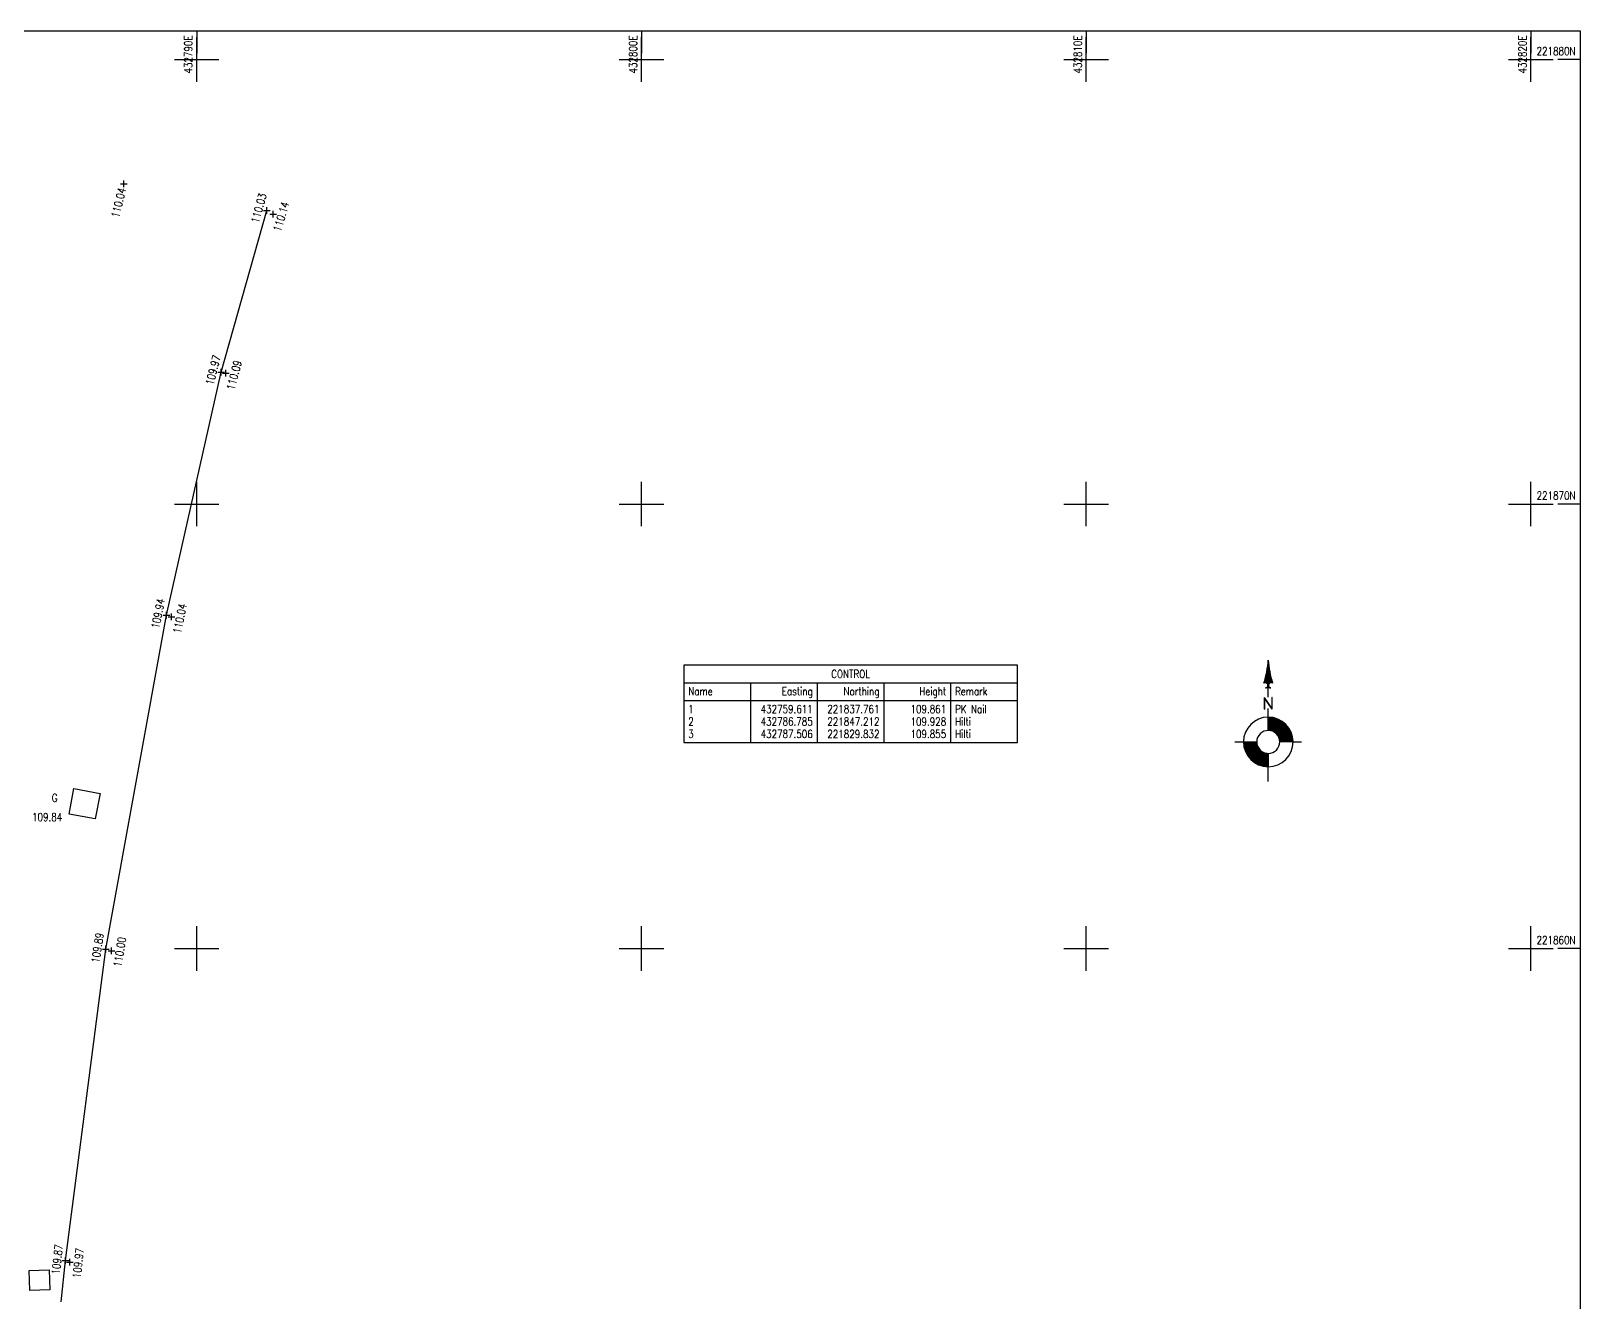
# Model space of a CAD drawing. Extents: x 432717 to 432821, y 221800 to 221881.
# Drawn here: x 432786.27 to 432821.1, y 221852.05 to 221880.64 of the extents above; entities that cross this region are included whole.
import ezdxf
from ezdxf.enums import TextEntityAlignment as Align

# ---------------------------------------------------------------- set-up
doc = ezdxf.new("R2010")
doc.units = 0
doc.header["$LTSCALE"] = 0.1
doc.layers.get('0').update_dxf_attribs({"linetype": 'CONTINUOUS'})
for name, color, linetype in [('SV_$_Grid', 7, 'CONTINUOUS'), ('SV_$_Title Block', 7, 'CONTINUOUS'), ('SV_Misc Text', 7, 'CONTINUOUS'), ('SV_Road Channels', 2, 'CONTINUOUS'), ('SV_Road Levels', 7, 'CONTINUOUS'), ('SV_Street Furniture', 9, 'CONTINUOUS'), ('SV_Top Of Kerb Levels', 7, 'CONTINUOUS')]:
    doc.layers.add(name, color=color, linetype=linetype)
doc.styles.add('Default', font='ROMANS__.TTF', dxfattribs={"width": 0.8})

# ---------------------------------------------------------------- blocks, each defined once
blk = doc.blocks.new('PT_PLUS')
at = {"color": 0, "linetype": 'CONTINUOUS', "flags": 128}
for points in [[(-0.5, 0, 0), (0.5, 0, 0)], [(0, -0.5, 0), (0, 0.5, 0)]]:
    blk.add_polyline3d(points, dxfattribs=at)
blk = doc.blocks.new('NORTH ARROWS')
at = {"color": 7, "linetype": 'CONTINUOUS', "flags": 128}
for points in [[(-0.060994, 17.244141, 0), (0.150387, 17.455522, 0)], [(-0.037515, 17.444397, 0), (0.133117, 17.615029, 0)], [(-0.016137, 17.642552, 0), (0.116935, 17.775624, 0)], [(0.00321, 17.838675, 0), (0.10186, 17.937325, 0)], [(0.020592, 18.032834, 0), (0.087913, 18.100155, 0)], [(0.036072, 18.22509, 0), (0.075116, 18.264135, 0)], [(0.049708, 18.415503, 0), (0.063492, 18.429287, 0)], [(-0.884177, 13.415754, 0), (0.594132, 14.894063, 0)], [(-0.806576, 13.670132, 0), (0.560823, 15.037531, 0)], [(-0.733721, 13.919763, 0), (0.528353, 15.181838, 0)], [(-0.716118, 13.407037, 0), (0.628269, 14.751424, 0)], [(-0.66531, 14.164951, 0), (0.496733, 15.326995, 0)], [(-0.601073, 14.405965, 0), (0.465974, 15.473013, 0)], [(-0.540769, 14.643046, 0), (0.436088, 15.619903, 0)], [(-0.535243, 13.411135, 0), (0.663225, 14.609603, 0)], [(-0.48418, 14.876412, 0), (0.407088, 15.767679, 0)], [(-0.431108, 15.10626, 0), (0.378984, 15.916352, 0)], [(-0.395871, 13.37373, 0), (0.698988, 14.46859, 0)], [(-0.381375, 15.33277, 0), (0.351791, 16.065936, 0)], [(-0.334817, 15.556104, 0), (0.325521, 16.216443, 0)], [(-0.291285, 15.776413, 0), (0.300189, 16.367888, 0)], [(-0.281776, 13.311049, 0), (0.73555, 14.328375, 0)], [(-0.250642, 15.993833, 0), (0.275809, 16.520284, 0)], [(-0.21276, 16.208491, 0), (0.252396, 16.673647, 0)], [(-0.188109, 13.227939, 0), (0.772902, 14.18895, 0)], [(-0.177525, 16.420504, 0), (0.229964, 16.827992, 0)], [(-0.144827, 16.629978, 0), (0.208531, 16.983336, 0)], [(-0.114566, 16.837015, 0), (0.188112, 17.139694, 0)], [(-0.11404, 13.125231, 0), (0.811033, 14.050305, 0)], [(-0.086651, 17.041707, 0), (0.168725, 17.297083, 0)], [(0.63399, 12.271102, 0), (-0.591483, 12.271102, 0)], [(-0.437839, 12.271102, 0), (-0.395326, 12.313615, 0)], [(-0.261062, 12.271102, 0), (0.144825, 12.676989, 0)], [(-0.084285, 12.271102, 0), (0.199083, 12.55447, 0)], [(-0.082921, 12.62602, 0), (0.118911, 12.827852, 0)], [(-0.061941, 13.000554, 0), (0.849936, 13.912431, 0)], [(-0.040013, 12.845705, 0), (0.148127, 13.033844, 0)], [(0.064977, 10.182984, 0), (0.064977, 12.271022, 0)], [(0.092491, 12.271102, 0), (0.27458, 12.453191, 0)], [(0.269268, 12.271102, 0), (0.369288, 12.371122, 0)], [(0.446045, 12.271102, 0), (0.484165, 12.309223, 0)], [(0.518025, 13.403743, 0), (0.889602, 13.77532, 0)], [(0.622821, 12.271102, 0), (0.624066, 12.272347, 0)], [(0.724017, 13.432958, 0), (0.930023, 13.638964, 0)], [(0.874881, 13.407045, 0), (0.97119, 13.503354, 0)], [(0.9974, 13.352787, 0), (1.013096, 13.368484, 0)], [(0.899156, 7.691239, 0), (-0.790572, 10.124435, 0)], [(-0.790572, 7.515168, 0), (-0.790572, 10.124435, 0)], [(-0.790572, 7.515168, 0), (-0.740421, 7.515168, 0)], [(-0.740421, 7.515168, 0), (-0.740421, 9.917251, 0)], [(0.952922, 7.515101, 0), (-0.740421, 9.917251, 0)], [(0.064977, 5.702261, 0), (0.064977, 7.638802, 0)], [(0.952922, 10.101374, 0), (0.899156, 10.101374, 0)], [(0.899156, 10.101374, 0), (0.899156, 7.691239, 0)], [(0.899156, 7.691239, 0), (0.899156, 7.691239, 0)], [(0.952922, 7.515101, 0), (0.952922, 10.101374, 0)], [(0.064977, 2.689198, 0), (0.064977, 5.702261, 0)], [(0.064977, 5.595764, 0), (0.170215, 5.701002, 0)], [(0.064977, 5.418987, 0), (0.340747, 5.694758, 0)], [(0.064977, 5.242211, 0), (0.506459, 5.683693, 0)], [(0.064977, 5.065434, 0), (0.667713, 5.66817, 0)], [(0.064977, 4.888657, 0), (0.824817, 5.648498, 0)], [(0.064977, 4.71188, 0), (0.978037, 5.62494, 0)], [(0.064977, 4.535104, 0), (1.127601, 5.597728, 0)], [(0.064977, 4.358327, 0), (1.273712, 5.567062, 0)], [(0.064977, 4.18155, 0), (1.416545, 5.533118, 0)], [(0.064977, 4.004774, 0), (1.556254, 5.496051, 0)], [(0.064977, 3.827997, 0), (1.692979, 5.455999, 0)], [(0.064977, 3.65122, 0), (1.82684, 5.413083, 0)], [(0.064977, 3.474444, 0), (1.957947, 5.367414, 0)], [(0.064977, 3.297667, 0), (2.086397, 5.319087, 0)], [(0.064977, 3.12089, 0), (2.212277, 5.268191, 0)], [(0.064977, 2.944113, 0), (2.335666, 5.214803, 0)], [(0.064977, 2.767337, 0), (2.456633, 5.158993, 0)], [(0.162376, 2.687959, 0), (2.575242, 5.100825, 0)], [(0.328624, 2.677431, 0), (2.691549, 5.040355, 0)], [(0.485472, 2.657502, 0), (2.805604, 4.977634, 0)], [(0.634182, 2.629435, 0), (2.917452, 4.912706, 0)], [(0.775682, 2.594158, 0), (3.027135, 4.845611, 0)], [(0.910676, 2.552376, 0), (3.134687, 4.776387, 0)], [(1.03971, 2.504634, 0), (3.24014, 4.705063, 0)], [(1.163209, 2.451356, 0), (3.343521, 4.631668, 0)], [(1.281509, 2.392878, 0), (3.444855, 4.556224, 0)], [(1.394873, 2.329466, 0), (3.544161, 4.478754, 0)], [(1.503511, 2.261327, 0), (3.641456, 4.399272, 0)], [(1.607581, 2.188621, 0), (3.736754, 4.317793, 0)], [(1.707202, 2.111465, 0), (3.830065, 4.234328, 0)], [(1.802458, 2.029944, 0), (3.921397, 4.148883, 0)], [(1.893396, 1.944106, 0), (4.010754, 4.061463, 0)], [(1.980036, 1.853969, 0), (4.098138, 3.97207, 0)], [(2.062365, 1.759521, 0), (4.183546, 3.880702, 0)], [(2.14034, 1.660719, 0), (4.266976, 3.787355, 0)], [(2.213884, 1.557487, 0), (4.348418, 3.692021, 0)], [(2.282885, 1.449712, 0), (4.427863, 3.594689, 0)], [(2.347193, 1.337242, 0), (4.505297, 3.495346, 0)], [(-7.432467, 0.117297, 0), (-5.519987, 0.117297, 0)], [(-5.519987, 0.117297, 0), (-2.525001, 0.117297, 0)], [(-5.518728, 0.012059, 0), (-5.41349, 0.117297, 0)], [(-5.512483, -0.158473, 0), (-5.236713, 0.117297, 0)], [(-5.501419, -0.324185, 0), (-5.059936, 0.117297, 0)], [(-5.485896, -0.485439, 0), (-4.88316, 0.117297, 0)], [(-5.466224, -0.642543, 0), (-4.706383, 0.117297, 0)], [(-5.442666, -0.795763, 0), (-4.529606, 0.117297, 0)], [(-5.415454, -0.945327, 0), (-4.35283, 0.117297, 0)], [(-5.384788, -1.091438, 0), (-4.176053, 0.117297, 0)], [(-5.350844, -1.23427, 0), (-3.999276, 0.117297, 0)], [(-5.313777, -1.37398, 0), (-3.8225, 0.117297, 0)], [(-5.273725, -1.510705, 0), (-3.645723, 0.117297, 0)], [(-5.230809, -1.644566, 0), (-3.468946, 0.117297, 0)], [(-5.18514, -1.775673, 0), (-3.292169, 0.117297, 0)], [(-5.136813, -1.904123, 0), (-3.115393, 0.117297, 0)], [(-5.085917, -2.030003, 0), (-2.938616, 0.117297, 0)], [(-5.032529, -2.153392, 0), (-2.761839, 0.117297, 0)], [(-4.976719, -2.274359, 0), (-2.585063, 0.117297, 0)], [(-4.918551, -2.392968, 0), (-2.522463, 0.00312, 0)], [(2.406609, 1.219881, 0), (4.580703, 3.393976, 0)], [(2.460879, 1.097375, 0), (4.654061, 3.290557, 0)], [(2.509683, 0.969402, 0), (4.725347, 3.185066, 0)], [(2.552614, 0.835556, 0), (4.794533, 3.077475, 0)], [(2.589151, 0.695317, 0), (4.861588, 2.967754, 0)], [(2.618625, 0.548015, 0), (4.926476, 2.855865, 0)], [(2.640155, 0.392768, 0), (4.989157, 2.74177, 0)], [(2.652552, 0.228388, 0), (5.049586, 2.625422, 0)], [(5.64994, 0.117297, 0), (2.654954, 0.117297, 0)], [(2.718238, 0.117297, 0), (5.107711, 2.50677, 0)], [(2.895015, 0.117297, 0), (5.163477, 2.38576, 0)], [(3.071792, 0.117297, 0), (5.21682, 2.262326, 0)], [(3.248568, 0.117297, 0), (5.267671, 2.1364, 0)], [(3.425345, 0.117297, 0), (5.31595, 2.007902, 0)], [(3.602122, 0.117297, 0), (5.36157, 1.876746, 0)], [(3.778898, 0.117297, 0), (5.404434, 1.742833, 0)], [(3.955675, 0.117297, 0), (5.444433, 1.606056, 0)], [(4.132452, 0.117297, 0), (5.481445, 1.46629, 0)], [(4.309228, 0.117297, 0), (5.51533, 1.323399, 0)], [(4.486005, 0.117297, 0), (5.545935, 1.177227, 0)], [(4.662782, 0.117297, 0), (5.573083, 1.027598, 0)], [(4.839559, 0.117297, 0), (5.596571, 0.87431, 0)], [(5.016335, 0.117297, 0), (5.616171, 0.717133, 0)], [(5.193112, 0.117297, 0), (5.631615, 0.555801, 0)], [(5.369889, 0.117297, 0), (5.642595, 0.390004, 0)], [(5.546665, 0.117297, 0), (5.648748, 0.21938, 0)], [(5.64994, 0.117297, 0), (7.539849, 0.117297, 0)], [(-4.858081, -2.509275, 0), (-2.509887, -0.16108, 0)], [(-4.79536, -2.62333, 0), (-2.488203, -0.316173, 0)], [(-4.730431, -2.735178, 0), (-2.458593, -0.463339, 0)], [(-4.663337, -2.844861, 0), (-2.421933, -0.603456, 0)], [(-4.594113, -2.952413, 0), (-2.378891, -0.737191, 0)], [(-4.522789, -3.057866, 0), (-2.329984, -0.865061, 0)], [(-4.449393, -3.161247, 0), (-2.275617, -0.987471, 0)], [(-4.37395, -3.262581, 0), (-2.21611, -1.104741, 0)], [(-4.296479, -3.361886, 0), (-2.151716, -1.217123, 0)], [(-4.216998, -3.459182, 0), (-2.08263, -1.324814, 0)], [(-4.135519, -3.55448, 0), (-2.009005, -1.427965, 0)], [(-4.052054, -3.647791, 0), (-1.93095, -1.526687, 0)], [(-3.966609, -3.739123, 0), (-1.848542, -1.621056, 0)], [(-3.879189, -3.82848, 0), (-1.761824, -1.711114, 0)], [(-3.789796, -3.915863, 0), (-1.670807, -1.796874, 0)], [(-3.698428, -4.001272, 0), (-1.575472, -1.878316, 0)], [(-3.605081, -4.084701, 0), (-1.475771, -1.955391, 0)], [(-3.509747, -4.166144, 0), (-1.371619, -2.028016, 0)], [(-3.412415, -4.245589, 0), (-1.262896, -2.09607, 0)], [(-3.313072, -4.323023, 0), (-1.149444, -2.159394, 0)], [(-3.211702, -4.398429, 0), (-1.031052, -2.21778, 0)], [(-3.108283, -4.471787, 0), (-0.907456, -2.27096, 0)], [(-3.002792, -4.543073, 0), (-0.778317, -2.318598, 0)], [(-2.895201, -4.612259, 0), (-0.643209, -2.360266, 0)], [(-2.78548, -4.679314, 0), (-0.501585, -2.395419, 0)], [(-2.673591, -4.744202, 0), (-0.352736, -2.423347, 0)], [(-2.559496, -4.806883, 0), (-0.195729, -2.443117, 0)], [(-2.443148, -4.867312, 0), (-0.029295, -2.453459, 0)], [(-2.324496, -4.925437, 0), (0.064977, -2.535964, 0)], [(-2.203486, -4.981203, 0), (0.064977, -2.712741, 0)], [(-2.080052, -5.034546, 0), (0.064977, -2.889517, 0)], [(-1.954126, -5.085397, 0), (0.064977, -3.066294, 0)], [(-1.825628, -5.133676, 0), (0.064977, -3.243071, 0)], [(-1.694472, -5.179296, 0), (0.064977, -3.419848, 0)], [(0.064977, -2.454526, 0), (0.064977, -5.467666, 0)], [(-1.560559, -5.22216, 0), (0.064977, -3.596624, 0)], [(-1.423782, -5.262159, 0), (0.064977, -3.773401, 0)], [(-1.284016, -5.299171, 0), (0.064977, -3.950178, 0)], [(-1.141125, -5.333056, 0), (0.064977, -4.126954, 0)], [(-0.994953, -5.363661, 0), (0.064977, -4.303731, 0)], [(-0.845324, -5.390808, 0), (0.064977, -4.480508, 0)], [(-0.692036, -5.414297, 0), (0.064977, -4.657284, 0)], [(-0.534859, -5.433897, 0), (0.064977, -4.834061, 0)], [(-0.373526, -5.449341, 0), (0.064977, -5.010838, 0)], [(-0.20773, -5.460321, 0), (0.064977, -5.187614, 0)], [(-0.037106, -5.466474, 0), (0.064977, -5.364391, 0)], [(0.064977, -8.793619, 0), (0.064977, -5.467666, 0)]]:
    blk.add_polyline3d(points, dxfattribs=at)
at = {"color": 7, "linetype": 'CONTINUOUS'}
for centre, radius, start, end in [((-21.58222, 19.86896), 21.680702, -17.544767, -3.542269), ((21.696341, 19.86896), 21.680702, -176.457731, -162.464805), ((-0.612866, 12.843561), 0.572858, -87.860756, 121.252051), ((0.701589, 12.85028), 0.58311, 56.539127, 263.342818), ((0.07934, 0.102934), 5.599345, 90.146973, 179.853027), ((0.050614, 0.102934), 5.599345, 0.146973, 89.853027), ((0.07934, 0.131661), 5.599345, -179.853027, -90.146973), ((0.046925, 0.117258), 2.571925, 89.597842, 179.99913), ((0.046925, 0.117336), 2.571925, -179.99913, -89.597842), ((0.083029, 0.117258), 2.571925, 0.00087, 90.402158), ((0.050614, 0.131661), 5.599345, -89.853027, -0.146973), ((0.083029, 0.117336), 2.571925, -90.402158, -0.00087)]:
    blk.add_arc(centre, radius, start, end, dxfattribs=at)

msp = doc.modelspace()

# ---------------------------------------------------------------- linework, layer by layer
at = {"layer": 'SV_$_Grid', "color": 7, "linetype": 'CONTINUOUS', "flags": 128}
msp.add_polyline3d([(432717.307774, 221799.962952, 0), (432717.307774, 221880.642948, 0), (432821.1047, 221880.642948, 0), (432821.1047, 221799.962952, 0)], close=True, dxfattribs=at)
for points in [[(432790, 221880.642948, 0), (432790, 221880.142948, 0)], [(432800, 221880.642948, 0), (432800, 221880.142948, 0)], [(432810, 221880.642948, 0), (432810, 221880.142948, 0)], [(432820, 221880.642948, 0), (432820, 221880.142948, 0)], [(432790, 221879.5, 0), (432790, 221880.5, 0)], [(432800, 221879.5, 0), (432800, 221880.5, 0)], [(432810, 221879.5, 0), (432810, 221880.5, 0)], [(432820, 221879.5, 0), (432820, 221880.5, 0)], [(432789.5, 221880, 0), (432790.5, 221880, 0)], [(432799.5, 221880, 0), (432800.5, 221880, 0)], [(432809.5, 221880, 0), (432810.5, 221880, 0)], [(432819.5, 221880, 0), (432820.5, 221880, 0)], [(432821.1047, 221880, 0), (432820.6047, 221880, 0)], [(432790, 221869.5, 0), (432790, 221870.5, 0)], [(432800, 221869.5, 0), (432800, 221870.5, 0)], [(432810, 221869.5, 0), (432810, 221870.5, 0)], [(432820, 221869.5, 0), (432820, 221870.5, 0)], [(432789.5, 221870, 0), (432790.5, 221870, 0)], [(432799.5, 221870, 0), (432800.5, 221870, 0)], [(432809.5, 221870, 0), (432810.5, 221870, 0)], [(432819.5, 221870, 0), (432820.5, 221870, 0)], [(432821.1047, 221870, 0), (432820.6047, 221870, 0)], [(432790, 221859.5, 0), (432790, 221860.5, 0)], [(432800, 221859.5, 0), (432800, 221860.5, 0)], [(432810, 221859.5, 0), (432810, 221860.5, 0)], [(432820, 221859.5, 0), (432820, 221860.5, 0)], [(432789.5, 221860, 0), (432790.5, 221860, 0)], [(432799.5, 221860, 0), (432800.5, 221860, 0)], [(432809.5, 221860, 0), (432810.5, 221860, 0)], [(432819.5, 221860, 0), (432820.5, 221860, 0)], [(432821.1047, 221860, 0), (432820.6047, 221860, 0)]]:
    msp.add_polyline3d(points, dxfattribs=at)
at = {"layer": 'SV_$_Title Block', "color": 7, "linetype": 'CONTINUOUS', "flags": 128}
msp.add_polyline3d([(432800.951957, 221864.637154, 0), (432808.451957, 221864.637154, 0), (432808.451957, 221866.377154, 0), (432800.951957, 221866.377154, 0)], close=True, dxfattribs=at)
for points in [[(432800.951957, 221865.977154, 0), (432808.451957, 221865.977154, 0)], [(432802.451957, 221865.977154, 0), (432802.451957, 221864.637154, 0)], [(432803.951957, 221865.977154, 0), (432803.951957, 221864.637154, 0)], [(432805.451957, 221865.977154, 0), (432805.451957, 221864.637154, 0)], [(432806.951957, 221865.977154, 0), (432806.951957, 221864.637154, 0)], [(432800.951957, 221865.577154, 0), (432802.451957, 221865.577154, 0)], [(432802.451957, 221865.577154, 0), (432803.951957, 221865.577154, 0)], [(432803.951957, 221865.577154, 0), (432805.451957, 221865.577154, 0)], [(432805.451957, 221865.577154, 0), (432806.951957, 221865.577154, 0)], [(432806.951957, 221865.577154, 0), (432808.451957, 221865.577154, 0)]]:
    msp.add_polyline3d(points, dxfattribs=at)
at = {"layer": 'SV_Road Channels', "color": 2, "linetype": 'CONTINUOUS', "flags": 128}
msp.add_polyline3d([(432786.95307, 221852.048784, 109.881858), (432787.051695, 221852.982253, 109.873339), (432787.956519, 221859.986071, 109.892614), (432789.31633, 221867.49738, 109.942897), (432790.551907, 221872.966417, 109.967516), (432791.578935, 221876.604972, 110.0294)], dxfattribs=at)
at = {"layer": 'SV_Street Furniture', "color": 5, "flags": 128}
for points in [[(432787.82466, 221863.489007, 109.844753), (432787.717217, 221862.914497, 109.849392), (432787.127442, 221863.024795, 109.849392), (432787.234885, 221863.599305, 109.844753)], [(432786.683575, 221852.771352, 109.859196), (432786.696044, 221852.320123, 109.849691), (432786.246216, 221852.307693, 109.849691), (432786.233747, 221852.758921, 109.859196)]]:
    msp.add_polyline3d(points, close=True, dxfattribs=at)

# ---------------------------------------------------------------- block references
at = {"layer": 'SV_Misc Text', "color": 6, "linetype": 'CONTINUOUS', "xscale": 0.1, "yscale": 0.1, "zscale": 0.1}
msp.add_blockref('NORTH ARROWS', (432814.088248, 221864.637154), dxfattribs=at)
at = {"layer": 'SV_Road Levels', "color": 7, "linetype": 'CONTINUOUS', "xscale": 0.15, "yscale": 0.15, "zscale": 0.15}
msp.add_blockref('PT_PLUS', (432788.358175, 221877.203511, 110.041861), dxfattribs=at)
at = {"layer": 'SV_Road Levels', "color": 2, "linetype": 'CONTINUOUS', "xscale": 0.15, "yscale": 0.15, "zscale": 0.15}
for p in [(432791.578935, 221876.604972, 110.0294), (432790.551907, 221872.966417, 109.967516), (432789.31633, 221867.49738, 109.942897), (432787.956519, 221859.986071, 109.892614), (432787.051695, 221852.982253, 109.873339)]:
    msp.add_blockref('PT_PLUS', p, dxfattribs=at)
at = {"layer": 'SV_Top Of Kerb Levels', "color": 4, "linetype": 'CONTINUOUS', "xscale": 0.15, "yscale": 0.15, "zscale": 0.15}
for p in [(432791.716175, 221876.520089, 110.143269), (432790.657286, 221872.94496, 110.087599), (432789.435731, 221867.4614, 110.042617), (432788.080958, 221859.95125, 109.999884), (432787.145361, 221852.943683, 109.974139)]:
    msp.add_blockref('PT_PLUS', p, dxfattribs=at)

# ---------------------------------------------------------------- texts
at = {"layer": 'SV_$_Grid', "color": 7, "style": 'Default', "width": 0.8}
for s, p in [('432790E', (432789.9, 221880.542948)), ('432800E', (432799.9, 221880.542948)), ('432810E', (432809.9, 221880.542948)), ('432820E', (432819.9, 221880.542948))]:
    msp.add_text(s, height=0.18, rotation=90, dxfattribs=at).set_placement(p, align=Align.RIGHT)
for s, p in [('221880N', (432821.0047, 221880.1)), ('221870N', (432821.0047, 221870.1)), ('221860N', (432821.0047, 221860.1))]:
    msp.add_text(s, height=0.18, dxfattribs=at).set_placement(p, align=Align.RIGHT)
at = {"layer": 'SV_$_Title Block', "color": 7, "style": 'Default', "width": 0.8}
msp.add_text('CONTROL', height=0.18, dxfattribs=at).set_placement((432804.701957, 221866.087154), align=Align.CENTER)
for s, p in [('Name', (432801.051957, 221865.697154)), ('Remark', (432807.051957, 221865.697154)), ('2', (432801.051957, 221865.017154)), ('1', (432801.051957, 221865.297154)), ('PK Nail', (432807.051957, 221865.297154)), ('Hilti', (432807.051957, 221865.017154)), ('3', (432801.051957, 221864.737154)), ('Hilti', (432807.051957, 221864.737154))]:
    msp.add_text(s, height=0.18, dxfattribs=at).set_placement(p)
for s, p in [('Easting', (432803.851957, 221865.697154)), ('Northing', (432805.351957, 221865.697154)), ('Height', (432806.851957, 221865.697154)), ('432759.611', (432803.851957, 221865.297154)), ('432786.785', (432803.851957, 221865.017154)), ('221837.761', (432805.351957, 221865.297154)), ('221847.212', (432805.351957, 221865.017154)), ('109.861', (432806.851957, 221865.297154)), ('109.928', (432806.851957, 221865.017154)), ('432787.506', (432803.851957, 221864.737154)), ('221829.832', (432805.351957, 221864.737154)), ('109.855', (432806.851957, 221864.737154))]:
    msp.add_text(s, height=0.18, dxfattribs=at).set_placement(p, align=Align.RIGHT)
at = {"layer": 'SV_Misc Text', "color": 5, "style": 'Default', "width": 0.8}
msp.add_text('G', height=0.18, dxfattribs=at).set_placement((432786.738866, 221863.299923, 109.844753))
at = {"layer": 'SV_Misc Text', "style": 'Default', "width": 0.8}
msp.add_text('109.84', height=0.18, dxfattribs=at).set_placement((432786.296614, 221862.867987, 109.844753))
at = {"layer": 'SV_Road Levels', "color": 7, "style": 'Default', "width": 0.8}
msp.add_text('110.04', height=0.18, rotation=76.268206, dxfattribs=at).set_placement((432788.237295, 221877.130107, 110.041861), align=Align.TOP_RIGHT)
at = {"layer": 'SV_Road Levels', "color": 2, "style": 'Default', "width": 0.8}
for s, rotation, p in [('110.03', 74.237614, (432791.482696, 221876.632137, 110.0294)), ('109.97', 75.75347, (432790.454983, 221872.991027, 109.967516)), ('109.94', 78.503958, (432789.218336, 221867.51731, 109.942897)), ('109.89', 81.188658, (432787.857699, 221860.001389, 109.892614)), ('109.87', 83.30378, (432786.952377, 221852.993914, 109.873339))]:
    msp.add_text(s, height=0.18, rotation=rotation, dxfattribs=at).set_placement(p, align=Align.CENTER)
at = {"layer": 'SV_Top Of Kerb Levels', "color": 4, "style": 'Default', "width": 0.8}
for s, rotation, p in [('110.14', 73.501668, (432791.812057, 221876.49169, 110.143269)), ('110.09', 75.471564, (432790.754089, 221872.919874, 110.087599)), ('110.04', 78.607858, (432789.533761, 221867.441648, 110.042617)), ('110.00', 81.084767, (432788.17975, 221859.935753, 109.999884)), ('109.97', 83.403591, (432787.244699, 221852.932195, 109.974139))]:
    msp.add_text(s, height=0.18, rotation=rotation, dxfattribs=at).set_placement(p, align=Align.TOP_CENTER)

doc.saveas('drawing.dxf')
